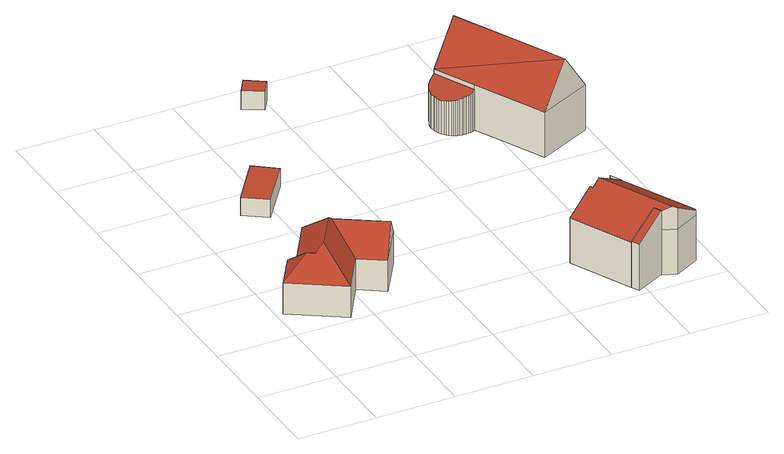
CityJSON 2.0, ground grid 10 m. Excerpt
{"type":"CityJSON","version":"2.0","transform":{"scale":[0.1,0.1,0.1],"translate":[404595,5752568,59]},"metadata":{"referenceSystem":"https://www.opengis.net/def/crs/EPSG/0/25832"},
"CityObjects":{
"building1":{"type":"Building","attributes":{"Gemeindeschluessel":"05515000","Geometrietyp2DReferenz":"3000","function":"31001_1000","roofType":"5000","measuredHeight":7.74},"address":[{"country":"Germany","locality":"Münster","thoroughfareNumber":"9","thoroughfareName":"Thierstraße"}],"geometry":[{"type":"Solid","lod":"2","boundaries":[[[[0,1,2,3]],[[4,5,1,0]],[[6,7,5,4]],[[8,9,7,6]],[[10,11,9,8]],[[12,13,11,10]],[[14,15,13,12]],[[3,2,15,14]],[[16,14,12,17]],[[12,10,17]],[[16,17,10,8,18]],[[19,18,8,6,20]],[[20,6,4,21]],[[4,0,21]],[[20,21,0,3,19]],[[18,19,3,14,16]],[[1,5,7,9,11,13,15,2]]]],"semantics":{"surfaces":[{"type":"WallSurface"},{"type":"RoofSurface"},{"type":"GroundSurface"}],"values":[[0,0,0,0,0,0,0,0,1,0,1,1,1,1,1,1,2]]}}]},
"building2":{"type":"Building","attributes":{"Gemeindeschluessel":"05515000","Geometrietyp2DReferenz":"3000","function":"51009_1611","roofType":"1000","measuredHeight":2.42},"geometry":[{"type":"Solid","lod":"2","boundaries":[[[[22,23,24,25]],[[26,27,23,22]],[[28,29,27,26]],[[25,24,29,28]],[[26,22,25,28]],[[23,27,29,24]]]],"semantics":{"surfaces":[{"type":"WallSurface"},{"type":"RoofSurface"},{"type":"GroundSurface"}],"values":[[0,0,0,0,1,2]]}}]},
"building3":{"type":"Building","attributes":{"Gemeindeschluessel":"05515000","Geometrietyp2DReferenz":"3000","function":"31001_2500","roofType":"1000","measuredHeight":2.58},"address":[{"country":"Germany","locality":"Münster","thoroughfareNumber":"7a","thoroughfareName":"Thierstraße"}],"geometry":[{"type":"Solid","lod":"2","boundaries":[[[[30,31,32,33]],[[34,35,31,30]],[[36,37,35,34]],[[33,32,37,36]],[[34,30,33,36]],[[31,35,37,32]]]],"semantics":{"surfaces":[{"type":"WallSurface"},{"type":"RoofSurface"},{"type":"GroundSurface"}],"values":[[0,0,0,0,1,2]]}}]},
"building4":{"type":"Building","attributes":{"Gemeindeschluessel":"05515000","Geometrietyp2DReferenz":"3000","function":"51009_1610","roofType":"2100","measuredHeight":8.52},"geometry":[{"type":"Solid","lod":"2","boundaries":[[[[38,39,40,41]],[[42,43,39,38]],[[44,45,43,42]],[[41,40,45,44]],[[42,38,41,44]],[[39,43,45,40]]]],"semantics":{"surfaces":[{"type":"WallSurface"},{"type":"RoofSurface"},{"type":"GroundSurface"}],"values":[[0,0,0,0,1,2]]}}]},
"building5":{"type":"Building","attributes":{"Gemeindeschluessel":"05515000","Geometrietyp2DReferenz":"3000","function":"31001_1000","roofType":"5000","measuredHeight":9},"address":[{"country":"Germany","locality":"Münster","thoroughfareNumber":"13","thoroughfareName":"Am Brook"}],"geometry":[{"type":"Solid","lod":"2","boundaries":[[[[46,47,40,48]],[[49,50,47,46]],[[51,52,50,49]],[[53,54,52,51]],[[55,56,54,53]],[[57,58,56,55]],[[59,60,58,57]],[[61,62,60,59]],[[63,64,62,61]],[[65,66,64,63]],[[67,68,66,65]],[[69,70,68,67]],[[71,72,70,69]],[[73,43,72,71]],[[74,39,43,73]],[[48,40,39,74]],[[75,76,46,48,38,42,77,78,79]],[[80,81,82,83,84,85,86,79,78,87,88]],[[88,87,69,67]],[[87,78,77,71,69]],[[75,79,86,53,51]],[[86,85,55,53]],[[85,84,57,55]],[[84,83,59,57]],[[83,82,61,59]],[[82,81,63,61]],[[81,80,65,63]],[[80,88,67,65]],[[77,42,73,71]],[[42,38,74,73]],[[38,48,74]],[[76,75,51,49]],[[76,49,46]],[[47,50,52,54,56,58,60,62,64,66,68,70,72,43,39,40]]]],"semantics":{"surfaces":[{"type":"WallSurface"},{"type":"RoofSurface"},{"type":"GroundSurface"}],"values":[[0,0,0,0,0,0,0,0,0,0,0,0,0,0,0,0,1,1,0,0,0,0,0,0,0,0,0,0,0,0,0,0,0,2]]}}]},
"building6":{"type":"Building","attributes":{"Gemeindeschluessel":"05515000","Geometrietyp2DReferenz":"3000","function":"31001_1000"},"address":[{"country":"Germany","locality":"Münster","thoroughfareNumber":"10","thoroughfareName":"Am Brook"}],"children":["building6-1","building6-2","building6-3"]},
"building6-1":{"type":"BuildingPart","attributes":{"roofType":"2100","measuredHeight":5.36},"parents":["building6"],"geometry":[{"type":"Solid","lod":"2","boundaries":[[[[89,90,91,92]],[[93,94,90,89]],[[95,96,94,93]],[[97,98,96,95]],[[99,100,98,97]],[[101,102,100,99]],[[103,104,102,101]],[[105,106,104,103]],[[107,108,106,105]],[[109,110,108,107]],[[111,112,110,109]],[[113,114,112,111]],[[115,116,114,113]],[[117,118,116,115]],[[119,120,118,117]],[[121,122,120,119]],[[123,124,122,121]],[[125,126,124,123]],[[127,128,126,125]],[[129,130,128,127]],[[131,132,130,129]],[[133,134,132,131]],[[135,136,134,133]],[[137,138,136,135]],[[139,140,141,142]],[[143,144,140,139]],[[145,146,144,143]],[[147,148,146,145]],[[149,150,148,147]],[[151,152,150,149]],[[153,154,152,151]],[[92,91,154,153]],[[151,149,147,145,143,139,142,137,135,133,131,129,127,125,123,121,119,117,115,113,111,109,107,105,103,101,99,97,95,93,89,92,153]],[[90,94,96,98,100,102,104,106,108,110,112,114,116,118,120,122,124,126,128,130,132,134,136,138,141,140,144,146,148,150,152,154,91]],[[138,137,142,141]]]],"semantics":{"surfaces":[{"type":"WallSurface"},{"type":"RoofSurface"},{"type":"GroundSurface"},{"type":"ClosureSurface"}],"values":[[0,0,0,0,0,0,0,0,0,0,0,0,0,0,0,0,0,0,0,0,0,0,0,0,0,0,0,0,0,0,0,0,1,2,3]]}}]},
"building6-2":{"type":"BuildingPart","attributes":{"roofType":"3100","measuredHeight":11.31},"parents":["building6"],"geometry":[{"type":"Solid","lod":"2","boundaries":[[[[155,156,157,158,159]],[[160,161,156,155]],[[162,142,141,161,160]],[[163,164,165,138,137,166]],[[159,163,167,155]],[[168,155,167]],[[166,168,167]],[[166,162,160,168]],[[163,166,167]],[[168,160,155]],[[156,161,141,138,165,157]],[[142,162,166,137]],[[138,141,142,137]],[[169,164,163,159,158]],[[157,165,164,158]],[[164,169,158]]]],"semantics":{"surfaces":[{"type":"WallSurface"},{"type":"RoofSurface"},{"type":"GroundSurface"},{"type":"ClosureSurface"}],"values":[[0,0,0,0,1,1,1,1,0,0,2,0,3,0,3,3]]}}]},
"building6-3":{"type":"BuildingPart","attributes":{"roofType":"3100","measuredHeight":5.65},"parents":["building6"],"geometry":[{"type":"Solid","lod":"2","boundaries":[[[[170,171,165,164]],[[172,173,171,170]],[[158,157,173,172]],[[170,174,172]],[[169,174,170]],[[170,164,169]],[[158,172,174]],[[174,169,158]],[[171,173,157,165]],[[157,158,164,165]],[[158,169,164]]]],"semantics":{"surfaces":[{"type":"WallSurface"},{"type":"RoofSurface"},{"type":"GroundSurface"},{"type":"ClosureSurface"}],"values":[[0,0,0,0,1,1,1,1,2,3,3]]}}]}
},
"vertices":[
[8,147,49],[8,147,8],[73,105,8],[73,105,49],[35,189,49],[35,189,8],[43,183,49],[43,183,8],[82,244,49],[82,244,8],[170,188,49],[170,188,8],[136,136,49],[136,136,8],[105,156,49],[105,156,8],[96,198,82],[153,162,82],[92,197,85],[63,152,85],[51,149,76],[42,154,76],
[91,340,31],[91,340,7],[132,395,7],[132,395,31],[63,360,31],[63,360,7],[104,416,31],[104,416,7],
[167,561,34],[167,561,9],[190,547,9],[190,547,34],[179,580,34],[179,580,9],[202,565,34],[202,565,9],
[423,35,94],[423,35,9],[385,16,9],[385,16,70],[428,25,94],[428,25,9],[390,6,70],[390,6,9],
[347,95,69],[347,95,9],[385,16,69],[381,112,69],[381,112,9],[383,108,69],[383,108,9],[405,119,69],[405,119,9],[404,123,69],[404,123,9],[434,137,69],[434,137,9],[427,151,69],[427,151,9],[429,152,69],[429,152,9],[481,46,69],[481,46,9],[480,45,69],[480,45,9],[476,34,69],[476,34,9],[445,18,69],[445,18,9],[428,24,69],[428,24,9],[428,25,69],[423,35,69],[383,108,92],[381,112,92],[428,24,94],[439,20,99],[394,114,99],[480,45,71],[481,46,70],[429,152,70],[427,151,72],[434,137,72],[404,123,91],[405,119,91],[445,18,97],[476,34,76],
[358,399,56],[358,399,9],[360,398,9],[360,398,56],[356,400,55],[356,400,9],[354,401,55],[354,401,9],[351,403,54],[351,403,9],[349,405,54],[349,405,9],[347,407,54],[347,407,9],[345,410,53],[345,410,9],[343,413,53],[343,413,9],[342,416,53],[342,416,9],[341,419,54],[341,419,9],[341,422,54],[341,422,9],[340,425,54],[340,425,9],[340,428,55],[340,428,9],[341,431,55],[341,431,9],[341,433,56],[341,433,9],[342,435,56],[342,435,9],[343,437,57],[343,437,9],[344,439,57],[344,439,9],[345,442,58],[345,442,9],[347,444,59],[347,444,9],[349,446,60],[349,446,9],[351,448,60],[351,448,9],[354,450,62],[354,450,9],[357,452,63],[357,452,9],[379,398,62],[379,398,9],[382,400,9],[382,400,63],[376,397,60],[376,397,9],[373,397,59],[373,397,9],[370,397,59],[370,397,9],[367,397,58],[367,397,9],[365,397,57],[365,397,9],[362,398,57],[362,398,9],
[494,343,69],[494,343,9],[449,432,9],[449,432,54],[449,432,69],[426,311,69],[426,311,9],[382,400,69],[423,485,69],[423,485,54],[423,485,9],[357,452,69],[390,468,122],[460,327,122],[436,458,65],
[439,492,54],[439,492,9],[465,440,54],[465,440,9],[452,466,65]
]}
